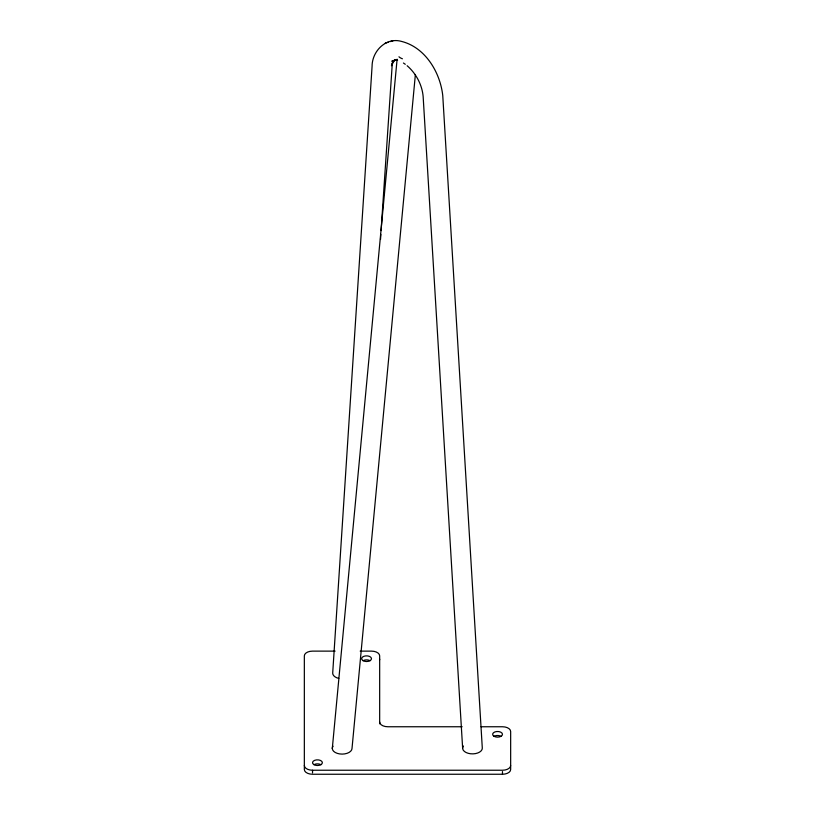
<?xml version="1.0" encoding="UTF-8"?>
<svg xmlns="http://www.w3.org/2000/svg" width="815" height="815" viewBox="0 0 815 815"><rect width="100%" height="100%" fill="white"/><g stroke="black" fill="none" stroke-linecap="round" stroke-linejoin="round"><path stroke-width="1.22" d="M380.524 239.437L380.849 234.363M381.094 230.564L392.321 63.061L391.455 65.73L394.491 60.045L392.331 62.072L394.725 60.33L396.997 60.33M397.109 59.22L332.306 748.414A9.933 5.736 0 0 1 333.07 746.245M415.385 74.481L352.019 748.404A9.933 5.736 0 0 1 342.147 754.099A9.78 5.644 0 0 1 332.306 748.414M463.389 746.02A9.841 5.674 0 0 0 470.55 753.763A9.841 5.674 0 0 0 482.307 748.201L442.759 95.6C440.222 72.413 425.318 47.392 401.561 41.422C386.065 36.869 372.129 51.151 372.088 66.147L332.693 673.17A9.841 5.674 0 0 0 338.765 678.416M385.261 43.124L388.154 42.248M390.273 41.596L393.085 40.75M335.108 651.124L312.532 651.124A8.191 4.727 0 0 0 304.341 655.851L304.341 769.523A8.191 4.727 0 0 0 312.532 774.25L502.468 774.25A8.191 4.727 0 0 0 510.659 769.523L510.659 731.483A8.191 4.727 0 0 0 502.468 726.756L481.054 726.756M360.189 651.124L371.477 651.124A8.191 4.727 0 0 1 379.668 655.851L379.668 723.812M462.166 726.756L387.848 726.756A8.191 4.727 0 0 1 379.668 722.029M304.341 765.509A8.191 4.727 0 0 0 312.532 770.236L502.468 770.236A8.191 4.727 0 0 0 510.659 765.509M397.139 60.127L395.204 59.709L397.598 60.32M403.435 63.02L405.289 64.283M407.123 65.72C416.037 73.442 422.058 84.658 423.138 96.445L462.635 748.19M502.468 771.581L502.468 774.25M312.532 770.236L312.532 772.915M402.427 58.792A9.821 4.992 5.4 0 1 398.963 56.795M363.093 660.7A4.91 2.832 0 0 1 370.041 660.7M313.969 764.684A4.91 2.832 0 0 1 320.916 764.684M494.084 736.322A4.91 2.832 0 0 1 501.031 736.322M379.525 659.009A8.191 4.727 0 0 1 379.668 659.865M394.786 60.31L391.832 61.206L394.725 60.33M362.716 660.456A4.91 2.832 0 0 0 371.131 659.732A4.91 2.832 0 0 0 365.843 655.881A4.91 2.832 0 0 0 362.716 660.456M313.592 764.439A4.91 2.832 0 0 0 322.017 763.716A4.91 2.832 0 0 0 316.729 759.875A4.91 2.832 0 0 0 313.592 764.439M493.707 736.077A4.91 2.832 0 0 0 502.122 735.364A4.91 2.832 0 0 0 496.834 731.513A4.91 2.832 0 0 0 493.707 736.077"/></g></svg>
